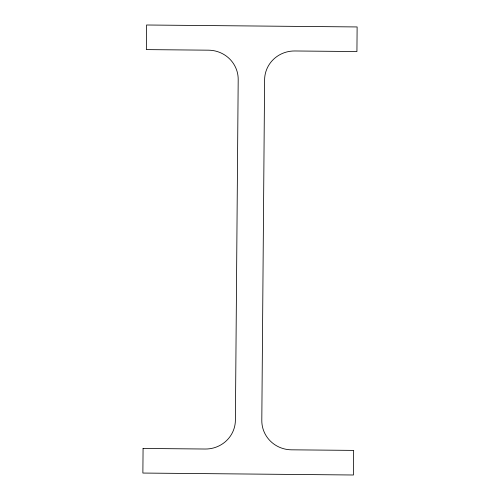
<?xml version="1.0" encoding="UTF-8"?>
<svg xmlns="http://www.w3.org/2000/svg" width="500" height="500" viewBox="0 0 500 500"><rect width="100%" height="100%" fill="white"/><g stroke="black" fill="none" stroke-linecap="round" stroke-linejoin="round"><path stroke-width="0.75" d="M143.075 448.45L142.875 473.056L353.45 475L353.65 450.394L291.5 449.819A29.931 29.069 1.5 0 1 261.806 420.475L264.606 79.769A29.931 29.069 1.5 0 1 294.775 50.975L356.925 51.55L357.125 26.944L146.55 25L146.35 49.606L208.5 50.181A29.931 29.069 1.5 0 1 238.194 79.525L235.394 420.231A29.931 29.069 1.5 0 1 205.225 449.025L143.075 448.45"/></g></svg>
